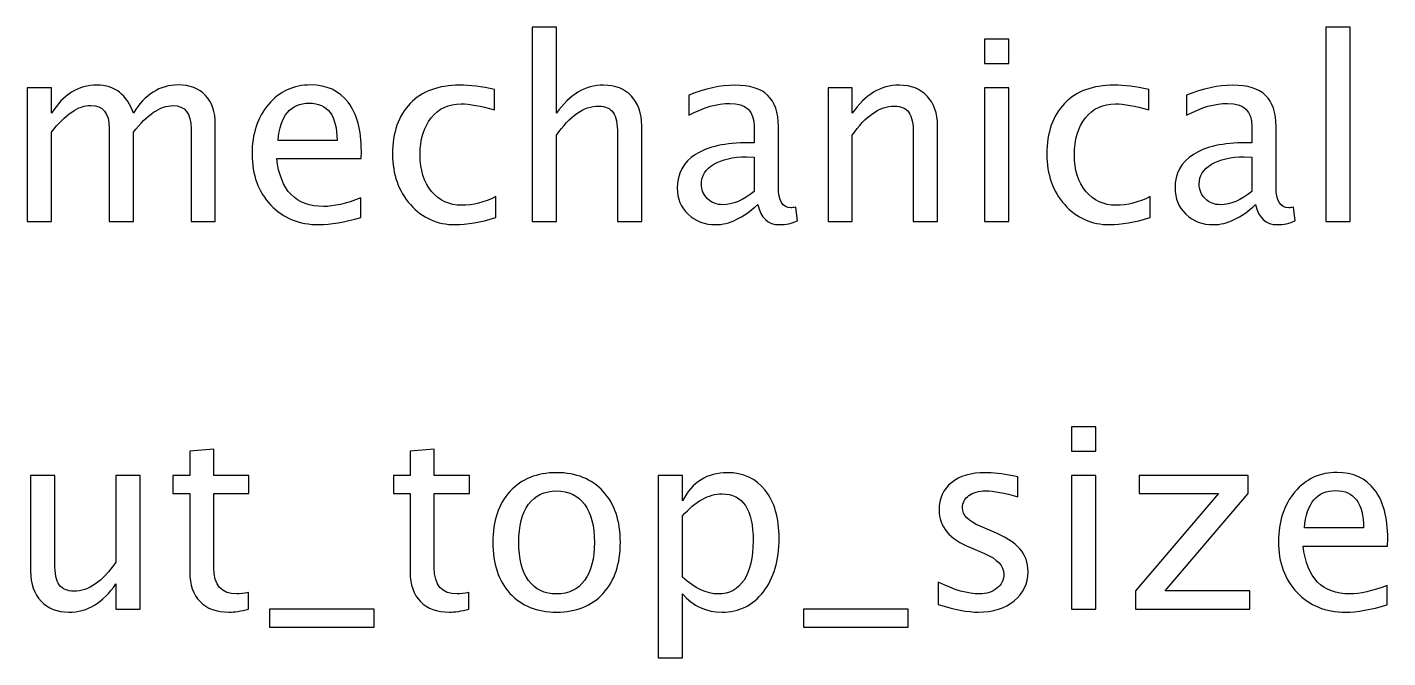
# Model space of a CAD drawing. Header units: centimetres. Extents: x -42.5 to 44.4, y -43.5 to 43.2.
# Drawn here: x 1.358 to 3.642, y 5.13 to 6.189 of the extents above; entities that cross this region are included whole.
import ezdxf

# ---------------------------------------------------------------- set-up
doc = ezdxf.new("R2010")
doc.units = ezdxf.units.CM
doc.header["$MEASUREMENT"] = 0
doc.layers.add('Layer 1', color=7, linetype='Continuous')

msp = doc.modelspace()

# ---------------------------------------------------------------- linework, layer by layer
at = {"layer": 'Layer 1'}
for points, knots in [([(2.20622, 5.86265), (2.20622, 5.86265), (2.20622, 6.18904), (2.20622, 6.18904), (2.20622, 6.18904), (2.20622, 6.18904), (2.24686, 6.18904), (2.24686, 6.18904), (2.24686, 6.18904), (2.24686, 6.18904), (2.24686, 6.04461), (2.24686, 6.04461), (2.24686, 6.04461), (2.26838, 6.07601), (2.29477, 6.09167), (2.32595, 6.09167), (2.32595, 6.09167), (2.34557, 6.09167), (2.36116, 6.08553), (2.37266, 6.07319), (2.37266, 6.07319), (2.38416, 6.06091), (2.38994, 6.04433), (2.38994, 6.02359), (2.38994, 6.02359), (2.38994, 6.02359), (2.38994, 5.86265), (2.38994, 5.86265), (2.38994, 5.86265), (2.38994, 5.86265), (2.34931, 5.86265), (2.34931, 5.86265), (2.34931, 5.86265), (2.34931, 5.86265), (2.34931, 6.01032), (2.34931, 6.01032), (2.34931, 6.01032), (2.34931, 6.02697), (2.34684, 6.03883), (2.34197, 6.04588), (2.34197, 6.04588), (2.33703, 6.05301), (2.32891, 6.05654), (2.31756, 6.05654), (2.31756, 6.05654), (2.29258, 6.05654), (2.26901, 6.04024), (2.24686, 6.00764), (2.24686, 6.00764), (2.24686, 6.00764), (2.24686, 5.86265), (2.24686, 5.86265), (2.24686, 5.86265), (2.24686, 5.86265), (2.20622, 5.86265), (2.20622, 5.86265)], [0, 0, 0, 0, 0.0666667, 0.0666667, 0.0666667, 0.0666667, 0.1333333, 0.1333333, 0.1333333, 0.1333333, 0.2, 0.2, 0.2, 0.2, 0.2666667, 0.2666667, 0.2666667, 0.2666667, 0.3333333, 0.3333333, 0.3333333, 0.3333333, 0.4, 0.4, 0.4, 0.4, 0.4666667, 0.4666667, 0.4666667, 0.4666667, 0.5333333, 0.5333333, 0.5333333, 0.5333333, 0.6, 0.6, 0.6, 0.6, 0.6666667, 0.6666667, 0.6666667, 0.6666667, 0.7333333, 0.7333333, 0.7333333, 0.7333333, 0.8, 0.8, 0.8, 0.8, 0.8666667, 0.8666667, 0.8666667, 0.8666667, 1, 1, 1, 1]), ([(2.96547, 6.12808), (2.96547, 6.12808), (2.96547, 6.16872), (2.96547, 6.16872), (2.96547, 6.16872), (2.96547, 6.16872), (3.00611, 6.16872), (3.00611, 6.16872), (3.00611, 6.16872), (3.00611, 6.16872), (3.00611, 6.12808), (3.00611, 6.12808), (3.00611, 6.12808), (3.00611, 6.12808), (2.96547, 6.12808), (2.96547, 6.12808)], [0, 0, 0, 0, 0.2, 0.2, 0.2, 0.2, 0.4, 0.4, 0.4, 0.4, 0.6, 0.6, 0.6, 0.6, 1, 1, 1, 1]), ([(3.53838, 5.86265), (3.53838, 5.86265), (3.53838, 6.18904), (3.53838, 6.18904), (3.53838, 6.18904), (3.53838, 6.18904), (3.57902, 6.18904), (3.57902, 6.18904), (3.57902, 6.18904), (3.57902, 6.18904), (3.57902, 5.86265), (3.57902, 5.86265), (3.57902, 5.86265), (3.57902, 5.86265), (3.53838, 5.86265), (3.53838, 5.86265)], [0, 0, 0, 0, 0.2, 0.2, 0.2, 0.2, 0.4, 0.4, 0.4, 0.4, 0.6, 0.6, 0.6, 0.6, 1, 1, 1, 1]), ([(1.35828, 5.86265), (1.35828, 5.86265), (1.35828, 6.08701), (1.35828, 6.08701), (1.35828, 6.08701), (1.35828, 6.08701), (1.39892, 6.08701), (1.39892, 6.08701), (1.39892, 6.08701), (1.39892, 6.08701), (1.39892, 6.04461), (1.39892, 6.04461), (1.39892, 6.04461), (1.41875, 6.07601), (1.44415, 6.09167), (1.47526, 6.09167), (1.47526, 6.09167), (1.50525, 6.09167), (1.52564, 6.07601), (1.5365, 6.04461), (1.5365, 6.04461), (1.55576, 6.07629), (1.58088, 6.09209), (1.61171, 6.09209), (1.61171, 6.09209), (1.6314, 6.09209), (1.64671, 6.08631), (1.65764, 6.07467), (1.65764, 6.07467), (1.66858, 6.06303), (1.67408, 6.04673), (1.67408, 6.02577), (1.67408, 6.02577), (1.67408, 6.02577), (1.67408, 5.86265), (1.67408, 5.86265), (1.67408, 5.86265), (1.67408, 5.86265), (1.63344, 5.86265), (1.63344, 5.86265), (1.63344, 5.86265), (1.63344, 5.86265), (1.63344, 6.01907), (1.63344, 6.01907), (1.63344, 6.01907), (1.63344, 6.04461), (1.62328, 6.05738), (1.60296, 6.05738), (1.60296, 6.05738), (1.58187, 6.05738), (1.55971, 6.04249), (1.5365, 6.01265), (1.5365, 6.01265), (1.5365, 6.01265), (1.5365, 5.86265), (1.5365, 5.86265), (1.5365, 5.86265), (1.5365, 5.86265), (1.49586, 5.86265), (1.49586, 5.86265), (1.49586, 5.86265), (1.49586, 5.86265), (1.49586, 6.01921), (1.49586, 6.01921), (1.49586, 6.01921), (1.49586, 6.04496), (1.48556, 6.05781), (1.46489, 6.05781), (1.46489, 6.05781), (1.44436, 6.05781), (1.42234, 6.04285), (1.39892, 6.01286), (1.39892, 6.01286), (1.39892, 6.01286), (1.39892, 5.86265), (1.39892, 5.86265), (1.39892, 5.86265), (1.39892, 5.86265), (1.35828, 5.86265), (1.35828, 5.86265)], [0, 0, 0, 0, 0.047619, 0.047619, 0.047619, 0.047619, 0.0952381, 0.0952381, 0.0952381, 0.0952381, 0.1428571, 0.1428571, 0.1428571, 0.1428571, 0.1904762, 0.1904762, 0.1904762, 0.1904762, 0.2380952, 0.2380952, 0.2380952, 0.2380952, 0.2857143, 0.2857143, 0.2857143, 0.2857143, 0.3333333, 0.3333333, 0.3333333, 0.3333333, 0.3809524, 0.3809524, 0.3809524, 0.3809524, 0.4285714, 0.4285714, 0.4285714, 0.4285714, 0.4761905, 0.4761905, 0.4761905, 0.4761905, 0.5238095, 0.5238095, 0.5238095, 0.5238095, 0.5714286, 0.5714286, 0.5714286, 0.5714286, 0.6190476, 0.6190476, 0.6190476, 0.6190476, 0.6666667, 0.6666667, 0.6666667, 0.6666667, 0.7142857, 0.7142857, 0.7142857, 0.7142857, 0.7619048, 0.7619048, 0.7619048, 0.7619048, 0.8095238, 0.8095238, 0.8095238, 0.8095238, 0.8571429, 0.8571429, 0.8571429, 0.8571429, 0.9047619, 0.9047619, 0.9047619, 0.9047619, 1, 1, 1, 1]), ([(1.91821, 5.86985), (1.8909, 5.86166), (1.86755, 5.85757), (1.84807, 5.85757), (1.84807, 5.85757), (1.81484, 5.85757), (1.78782, 5.86858), (1.76701, 5.89052), (1.76701, 5.89052), (1.74619, 5.91246), (1.73575, 5.9409), (1.73575, 5.97589), (1.73575, 5.97589), (1.73575, 6.00983), (1.74492, 6.0377), (1.76334, 6.0595), (1.76334, 6.0595), (1.78175, 6.08123), (1.80532, 6.09209), (1.83403, 6.09209), (1.83403, 6.09209), (1.8612, 6.09209), (1.88222, 6.08243), (1.89704, 6.0631), (1.89704, 6.0631), (1.91186, 6.04376), (1.91926, 6.01639), (1.91926, 5.9809), (1.91926, 5.9809), (1.91926, 5.9809), (1.91905, 5.96848), (1.91905, 5.96848), (1.91905, 5.96848), (1.91905, 5.96848), (1.77724, 5.96848), (1.77724, 5.96848), (1.77724, 5.96848), (1.78316, 5.91486), (1.80934, 5.88805), (1.85569, 5.88805), (1.85569, 5.88805), (1.8727, 5.88805), (1.89351, 5.89285), (1.91821, 5.90244), (1.91821, 5.90244), (1.91821, 5.90244), (1.91821, 5.86985), (1.91821, 5.86985)], [0, 0, 0, 0, 0.0769231, 0.0769231, 0.0769231, 0.0769231, 0.1538462, 0.1538462, 0.1538462, 0.1538462, 0.2307692, 0.2307692, 0.2307692, 0.2307692, 0.3076923, 0.3076923, 0.3076923, 0.3076923, 0.3846154, 0.3846154, 0.3846154, 0.3846154, 0.4615385, 0.4615385, 0.4615385, 0.4615385, 0.5384615, 0.5384615, 0.5384615, 0.5384615, 0.6153846, 0.6153846, 0.6153846, 0.6153846, 0.6923077, 0.6923077, 0.6923077, 0.6923077, 0.7692308, 0.7692308, 0.7692308, 0.7692308, 0.8461538, 0.8461538, 0.8461538, 0.8461538, 1, 1, 1, 1]), ([(2.14519, 5.86942), (2.11887, 5.86152), (2.09615, 5.85757), (2.07703, 5.85757), (2.07703, 5.85757), (2.04669, 5.85757), (2.02157, 5.86879), (2.00161, 5.89115), (2.00161, 5.89115), (1.98164, 5.91359), (1.97162, 5.94188), (1.97162, 5.97596), (1.97162, 5.97596), (1.97162, 6.01237), (1.9815, 6.0408), (2.00125, 6.06112), (2.00125, 6.06112), (2.02101, 6.08151), (2.0486, 6.09167), (2.08401, 6.09167), (2.08401, 6.09167), (2.10144, 6.09167), (2.12106, 6.08927), (2.14265, 6.08447), (2.14265, 6.08447), (2.14265, 6.08447), (2.14265, 6.05019), (2.14265, 6.05019), (2.14265, 6.05019), (2.11971, 6.05696), (2.10102, 6.06035), (2.08662, 6.06035), (2.08662, 6.06035), (2.06574, 6.06035), (2.04902, 6.05251), (2.03653, 6.03692), (2.03653, 6.03692), (2.02404, 6.02133), (2.01776, 6.00051), (2.01776, 5.97455), (2.01776, 5.97455), (2.01776, 5.94936), (2.02425, 5.92904), (2.03717, 5.91345), (2.03717, 5.91345), (2.05008, 5.89793), (2.06694, 5.89017), (2.08789, 5.89017), (2.08789, 5.89017), (2.10645, 5.89017), (2.1255, 5.89496), (2.14519, 5.90456), (2.14519, 5.90456), (2.14519, 5.90456), (2.14519, 5.86942), (2.14519, 5.86942)], [0, 0, 0, 0, 0.0666667, 0.0666667, 0.0666667, 0.0666667, 0.1333333, 0.1333333, 0.1333333, 0.1333333, 0.2, 0.2, 0.2, 0.2, 0.2666667, 0.2666667, 0.2666667, 0.2666667, 0.3333333, 0.3333333, 0.3333333, 0.3333333, 0.4, 0.4, 0.4, 0.4, 0.4666667, 0.4666667, 0.4666667, 0.4666667, 0.5333333, 0.5333333, 0.5333333, 0.5333333, 0.6, 0.6, 0.6, 0.6, 0.6666667, 0.6666667, 0.6666667, 0.6666667, 0.7333333, 0.7333333, 0.7333333, 0.7333333, 0.8, 0.8, 0.8, 0.8, 0.8666667, 0.8666667, 0.8666667, 0.8666667, 1, 1, 1, 1]), ([(2.58461, 5.89122), (2.5602, 5.86879), (2.5367, 5.85757), (2.51412, 5.85757), (2.51412, 5.85757), (2.49557, 5.85757), (2.48012, 5.86336), (2.46791, 5.875), (2.46791, 5.875), (2.45563, 5.88664), (2.4495, 5.90131), (2.4495, 5.91902), (2.4495, 5.91902), (2.4495, 5.94351), (2.4598, 5.96234), (2.4804, 5.97547), (2.4804, 5.97547), (2.501, 5.98859), (2.53056, 5.99515), (2.56909, 5.99515), (2.56909, 5.99515), (2.56909, 5.99515), (2.57861, 5.99515), (2.57861, 5.99515), (2.57861, 5.99515), (2.57861, 5.99515), (2.57861, 6.02217), (2.57861, 6.02217), (2.57861, 6.02217), (2.57861, 6.04821), (2.56507, 6.06119), (2.5379, 6.06119), (2.5379, 6.06119), (2.51688, 6.06119), (2.49388, 6.05456), (2.46897, 6.0413), (2.46897, 6.0413), (2.46897, 6.0413), (2.46897, 6.07474), (2.46897, 6.07474), (2.46897, 6.07474), (2.49635, 6.08603), (2.52217, 6.09167), (2.54637, 6.09167), (2.54637, 6.09167), (2.57127, 6.09167), (2.58969, 6.08603), (2.60147, 6.07467), (2.60147, 6.07467), (2.61333, 6.06331), (2.61925, 6.04581), (2.61925, 6.02217), (2.61925, 6.02217), (2.61925, 6.02217), (2.61925, 5.92079), (2.61925, 5.92079), (2.61925, 5.92079), (2.61925, 5.89757), (2.62638, 5.88593), (2.6407, 5.88593), (2.6407, 5.88593), (2.64246, 5.88593), (2.64507, 5.88622), (2.64853, 5.88678), (2.64853, 5.88678), (2.64853, 5.88678), (2.65142, 5.8642), (2.65142, 5.8642), (2.65142, 5.8642), (2.64218, 5.85976), (2.63202, 5.85757), (2.62087, 5.85757), (2.62087, 5.85757), (2.6019, 5.85757), (2.58983, 5.86879), (2.58461, 5.89122)], [0, 0, 0, 0, 0.05, 0.05, 0.05, 0.05, 0.1, 0.1, 0.1, 0.1, 0.15, 0.15, 0.15, 0.15, 0.2, 0.2, 0.2, 0.2, 0.25, 0.25, 0.25, 0.25, 0.3, 0.3, 0.3, 0.3, 0.35, 0.35, 0.35, 0.35, 0.4, 0.4, 0.4, 0.4, 0.45, 0.45, 0.45, 0.45, 0.5, 0.5, 0.5, 0.5, 0.55, 0.55, 0.55, 0.55, 0.6, 0.6, 0.6, 0.6, 0.65, 0.65, 0.65, 0.65, 0.7, 0.7, 0.7, 0.7, 0.75, 0.75, 0.75, 0.75, 0.8, 0.8, 0.8, 0.8, 0.85, 0.85, 0.85, 0.85, 0.9, 0.9, 0.9, 0.9, 1, 1, 1, 1]), ([(2.70272, 5.86265), (2.70272, 5.86265), (2.70272, 6.08701), (2.70272, 6.08701), (2.70272, 6.08701), (2.70272, 6.08701), (2.74336, 6.08701), (2.74336, 6.08701), (2.74336, 6.08701), (2.74336, 6.08701), (2.74336, 6.04461), (2.74336, 6.04461), (2.74336, 6.04461), (2.76488, 6.07601), (2.79127, 6.09167), (2.82245, 6.09167), (2.82245, 6.09167), (2.84207, 6.09167), (2.85766, 6.08553), (2.86916, 6.07319), (2.86916, 6.07319), (2.88066, 6.06091), (2.88644, 6.04433), (2.88644, 6.02359), (2.88644, 6.02359), (2.88644, 6.02359), (2.88644, 5.86265), (2.88644, 5.86265), (2.88644, 5.86265), (2.88644, 5.86265), (2.84581, 5.86265), (2.84581, 5.86265), (2.84581, 5.86265), (2.84581, 5.86265), (2.84581, 6.01032), (2.84581, 6.01032), (2.84581, 6.01032), (2.84581, 6.02697), (2.84334, 6.03883), (2.83847, 6.04588), (2.83847, 6.04588), (2.83353, 6.05301), (2.82541, 6.05654), (2.81406, 6.05654), (2.81406, 6.05654), (2.78908, 6.05654), (2.76551, 6.04024), (2.74336, 6.00764), (2.74336, 6.00764), (2.74336, 6.00764), (2.74336, 5.86265), (2.74336, 5.86265), (2.74336, 5.86265), (2.74336, 5.86265), (2.70272, 5.86265), (2.70272, 5.86265)], [0, 0, 0, 0, 0.0666667, 0.0666667, 0.0666667, 0.0666667, 0.1333333, 0.1333333, 0.1333333, 0.1333333, 0.2, 0.2, 0.2, 0.2, 0.2666667, 0.2666667, 0.2666667, 0.2666667, 0.3333333, 0.3333333, 0.3333333, 0.3333333, 0.4, 0.4, 0.4, 0.4, 0.4666667, 0.4666667, 0.4666667, 0.4666667, 0.5333333, 0.5333333, 0.5333333, 0.5333333, 0.6, 0.6, 0.6, 0.6, 0.6666667, 0.6666667, 0.6666667, 0.6666667, 0.7333333, 0.7333333, 0.7333333, 0.7333333, 0.8, 0.8, 0.8, 0.8, 0.8666667, 0.8666667, 0.8666667, 0.8666667, 1, 1, 1, 1]), ([(2.96547, 5.86265), (2.96547, 5.86265), (2.96547, 6.08701), (2.96547, 6.08701), (2.96547, 6.08701), (2.96547, 6.08701), (3.00611, 6.08701), (3.00611, 6.08701), (3.00611, 6.08701), (3.00611, 6.08701), (3.00611, 5.86265), (3.00611, 5.86265), (3.00611, 5.86265), (3.00611, 5.86265), (2.96547, 5.86265), (2.96547, 5.86265)], [0, 0, 0, 0, 0.2, 0.2, 0.2, 0.2, 0.4, 0.4, 0.4, 0.4, 0.6, 0.6, 0.6, 0.6, 1, 1, 1, 1]), ([(3.2436, 5.86942), (3.21728, 5.86152), (3.19456, 5.85757), (3.17544, 5.85757), (3.17544, 5.85757), (3.1451, 5.85757), (3.11998, 5.86879), (3.10002, 5.89115), (3.10002, 5.89115), (3.08005, 5.91359), (3.07003, 5.94188), (3.07003, 5.97596), (3.07003, 5.97596), (3.07003, 6.01237), (3.07991, 6.0408), (3.09966, 6.06112), (3.09966, 6.06112), (3.11942, 6.08151), (3.14701, 6.09167), (3.18242, 6.09167), (3.18242, 6.09167), (3.19985, 6.09167), (3.21947, 6.08927), (3.24106, 6.08447), (3.24106, 6.08447), (3.24106, 6.08447), (3.24106, 6.05019), (3.24106, 6.05019), (3.24106, 6.05019), (3.21812, 6.05696), (3.19943, 6.06035), (3.18503, 6.06035), (3.18503, 6.06035), (3.16415, 6.06035), (3.14743, 6.05251), (3.13494, 6.03692), (3.13494, 6.03692), (3.12245, 6.02133), (3.11617, 6.00051), (3.11617, 5.97455), (3.11617, 5.97455), (3.11617, 5.94936), (3.12266, 5.92904), (3.13558, 5.91345), (3.13558, 5.91345), (3.14849, 5.89793), (3.16535, 5.89017), (3.1863, 5.89017), (3.1863, 5.89017), (3.20486, 5.89017), (3.22391, 5.89496), (3.2436, 5.90456), (3.2436, 5.90456), (3.2436, 5.90456), (3.2436, 5.86942), (3.2436, 5.86942)], [0, 0, 0, 0, 0.0666667, 0.0666667, 0.0666667, 0.0666667, 0.1333333, 0.1333333, 0.1333333, 0.1333333, 0.2, 0.2, 0.2, 0.2, 0.2666667, 0.2666667, 0.2666667, 0.2666667, 0.3333333, 0.3333333, 0.3333333, 0.3333333, 0.4, 0.4, 0.4, 0.4, 0.4666667, 0.4666667, 0.4666667, 0.4666667, 0.5333333, 0.5333333, 0.5333333, 0.5333333, 0.6, 0.6, 0.6, 0.6, 0.6666667, 0.6666667, 0.6666667, 0.6666667, 0.7333333, 0.7333333, 0.7333333, 0.7333333, 0.8, 0.8, 0.8, 0.8, 0.8666667, 0.8666667, 0.8666667, 0.8666667, 1, 1, 1, 1]), ([(3.42027, 5.89122), (3.39586, 5.86879), (3.37236, 5.85757), (3.34978, 5.85757), (3.34978, 5.85757), (3.33123, 5.85757), (3.31578, 5.86336), (3.30357, 5.875), (3.30357, 5.875), (3.29129, 5.88664), (3.28516, 5.90131), (3.28516, 5.91902), (3.28516, 5.91902), (3.28516, 5.94351), (3.29546, 5.96234), (3.31606, 5.97547), (3.31606, 5.97547), (3.33666, 5.98859), (3.36622, 5.99515), (3.40475, 5.99515), (3.40475, 5.99515), (3.40475, 5.99515), (3.41427, 5.99515), (3.41427, 5.99515), (3.41427, 5.99515), (3.41427, 5.99515), (3.41427, 6.02217), (3.41427, 6.02217), (3.41427, 6.02217), (3.41427, 6.04821), (3.40073, 6.06119), (3.37356, 6.06119), (3.37356, 6.06119), (3.35254, 6.06119), (3.32954, 6.05456), (3.30463, 6.0413), (3.30463, 6.0413), (3.30463, 6.0413), (3.30463, 6.07474), (3.30463, 6.07474), (3.30463, 6.07474), (3.33201, 6.08603), (3.35783, 6.09167), (3.38203, 6.09167), (3.38203, 6.09167), (3.40693, 6.09167), (3.42535, 6.08603), (3.43713, 6.07467), (3.43713, 6.07467), (3.44899, 6.06331), (3.45491, 6.04581), (3.45491, 6.02217), (3.45491, 6.02217), (3.45491, 6.02217), (3.45491, 5.92079), (3.45491, 5.92079), (3.45491, 5.92079), (3.45491, 5.89757), (3.46204, 5.88593), (3.47636, 5.88593), (3.47636, 5.88593), (3.47812, 5.88593), (3.48073, 5.88622), (3.48419, 5.88678), (3.48419, 5.88678), (3.48419, 5.88678), (3.48708, 5.8642), (3.48708, 5.8642), (3.48708, 5.8642), (3.47784, 5.85976), (3.46768, 5.85757), (3.45653, 5.85757), (3.45653, 5.85757), (3.43756, 5.85757), (3.42549, 5.86879), (3.42027, 5.89122)], [0, 0, 0, 0, 0.05, 0.05, 0.05, 0.05, 0.1, 0.1, 0.1, 0.1, 0.15, 0.15, 0.15, 0.15, 0.2, 0.2, 0.2, 0.2, 0.25, 0.25, 0.25, 0.25, 0.3, 0.3, 0.3, 0.3, 0.35, 0.35, 0.35, 0.35, 0.4, 0.4, 0.4, 0.4, 0.45, 0.45, 0.45, 0.45, 0.5, 0.5, 0.5, 0.5, 0.55, 0.55, 0.55, 0.55, 0.6, 0.6, 0.6, 0.6, 0.65, 0.65, 0.65, 0.65, 0.7, 0.7, 0.7, 0.7, 0.75, 0.75, 0.75, 0.75, 0.8, 0.8, 0.8, 0.8, 0.85, 0.85, 0.85, 0.85, 0.9, 0.9, 0.9, 0.9, 1, 1, 1, 1]), ([(1.77935, 5.99896), (1.77935, 5.99896), (1.87841, 5.99896), (1.87841, 5.99896), (1.87841, 5.99896), (1.87841, 6.04073), (1.86282, 6.06162), (1.8317, 6.06162), (1.8317, 6.06162), (1.80038, 6.06162), (1.78295, 6.04073), (1.77935, 5.99896)], [0, 0, 0, 0, 0.25, 0.25, 0.25, 0.25, 0.5, 0.5, 0.5, 0.5, 1, 1, 1, 1]), ([(2.57861, 5.91338), (2.57861, 5.91338), (2.57861, 5.97102), (2.57861, 5.97102), (2.57861, 5.97102), (2.57861, 5.97102), (2.56556, 5.97145), (2.56556, 5.97145), (2.56556, 5.97145), (2.54298, 5.97145), (2.52478, 5.96728), (2.51088, 5.95896), (2.51088, 5.95896), (2.49705, 5.95056), (2.49014, 5.93948), (2.49014, 5.92566), (2.49014, 5.92566), (2.49014, 5.91599), (2.49359, 5.90781), (2.50044, 5.9011), (2.50044, 5.9011), (2.50735, 5.8944), (2.51575, 5.89101), (2.5257, 5.89101), (2.5257, 5.89101), (2.54263, 5.89101), (2.56027, 5.89849), (2.57861, 5.91338)], [0, 0, 0, 0, 0.125, 0.125, 0.125, 0.125, 0.25, 0.25, 0.25, 0.25, 0.375, 0.375, 0.375, 0.375, 0.5, 0.5, 0.5, 0.5, 0.625, 0.625, 0.625, 0.625, 0.75, 0.75, 0.75, 0.75, 1, 1, 1, 1]), ([(3.41427, 5.91338), (3.41427, 5.91338), (3.41427, 5.97102), (3.41427, 5.97102), (3.41427, 5.97102), (3.41427, 5.97102), (3.40122, 5.97145), (3.40122, 5.97145), (3.40122, 5.97145), (3.37864, 5.97145), (3.36044, 5.96728), (3.34654, 5.95896), (3.34654, 5.95896), (3.33271, 5.95056), (3.3258, 5.93948), (3.3258, 5.92566), (3.3258, 5.92566), (3.3258, 5.91599), (3.32925, 5.90781), (3.3361, 5.9011), (3.3361, 5.9011), (3.34301, 5.8944), (3.35141, 5.89101), (3.36136, 5.89101), (3.36136, 5.89101), (3.37829, 5.89101), (3.39593, 5.89849), (3.41427, 5.91338)], [0, 0, 0, 0, 0.125, 0.125, 0.125, 0.125, 0.25, 0.25, 0.25, 0.25, 0.375, 0.375, 0.375, 0.375, 0.5, 0.5, 0.5, 0.5, 0.625, 0.625, 0.625, 0.625, 0.75, 0.75, 0.75, 0.75, 1, 1, 1, 1]), ([(3.11167, 5.47756), (3.11167, 5.47756), (3.11167, 5.5182), (3.11167, 5.5182), (3.11167, 5.5182), (3.11167, 5.5182), (3.15231, 5.5182), (3.15231, 5.5182), (3.15231, 5.5182), (3.15231, 5.5182), (3.15231, 5.47756), (3.15231, 5.47756), (3.15231, 5.47756), (3.15231, 5.47756), (3.11167, 5.47756), (3.11167, 5.47756)], [0, 0, 0, 0, 0.2, 0.2, 0.2, 0.2, 0.4, 0.4, 0.4, 0.4, 0.6, 0.6, 0.6, 0.6, 1, 1, 1, 1]), ([(1.72968, 5.2122), (1.71712, 5.20874), (1.70618, 5.20705), (1.69694, 5.20705), (1.69694, 5.20705), (1.6762, 5.20705), (1.66004, 5.21298), (1.64847, 5.22483), (1.64847, 5.22483), (1.63683, 5.23668), (1.63104, 5.25312), (1.63104, 5.27422), (1.63104, 5.27422), (1.63104, 5.27422), (1.63104, 5.40602), (1.63104, 5.40602), (1.63104, 5.40602), (1.63104, 5.40602), (1.60296, 5.40602), (1.60296, 5.40602), (1.60296, 5.40602), (1.60296, 5.40602), (1.60296, 5.43649), (1.60296, 5.43649), (1.60296, 5.43649), (1.60296, 5.43649), (1.63104, 5.43649), (1.63104, 5.43649), (1.63104, 5.43649), (1.63104, 5.43649), (1.63104, 5.47706), (1.63104, 5.47706), (1.63104, 5.47706), (1.63104, 5.47706), (1.67168, 5.48094), (1.67168, 5.48094), (1.67168, 5.48094), (1.67168, 5.48094), (1.67168, 5.43649), (1.67168, 5.43649), (1.67168, 5.43649), (1.67168, 5.43649), (1.73053, 5.43649), (1.73053, 5.43649), (1.73053, 5.43649), (1.73053, 5.43649), (1.73053, 5.40602), (1.73053, 5.40602), (1.73053, 5.40602), (1.73053, 5.40602), (1.67168, 5.40602), (1.67168, 5.40602), (1.67168, 5.40602), (1.67168, 5.40602), (1.67168, 5.28156), (1.67168, 5.28156), (1.67168, 5.28156), (1.67168, 5.25221), (1.68445, 5.23753), (1.70992, 5.23753), (1.70992, 5.23753), (1.71536, 5.23753), (1.72192, 5.23845), (1.72968, 5.24021), (1.72968, 5.24021), (1.72968, 5.24021), (1.72968, 5.2122), (1.72968, 5.2122)], [0, 0, 0, 0, 0.0555556, 0.0555556, 0.0555556, 0.0555556, 0.1111111, 0.1111111, 0.1111111, 0.1111111, 0.1666667, 0.1666667, 0.1666667, 0.1666667, 0.2222222, 0.2222222, 0.2222222, 0.2222222, 0.2777778, 0.2777778, 0.2777778, 0.2777778, 0.3333333, 0.3333333, 0.3333333, 0.3333333, 0.3888889, 0.3888889, 0.3888889, 0.3888889, 0.4444444, 0.4444444, 0.4444444, 0.4444444, 0.5, 0.5, 0.5, 0.5, 0.5555556, 0.5555556, 0.5555556, 0.5555556, 0.6111111, 0.6111111, 0.6111111, 0.6111111, 0.6666667, 0.6666667, 0.6666667, 0.6666667, 0.7222222, 0.7222222, 0.7222222, 0.7222222, 0.7777778, 0.7777778, 0.7777778, 0.7777778, 0.8333333, 0.8333333, 0.8333333, 0.8333333, 0.8888889, 0.8888889, 0.8888889, 0.8888889, 1, 1, 1, 1]), ([(2.09968, 5.2122), (2.08712, 5.20874), (2.07618, 5.20705), (2.06694, 5.20705), (2.06694, 5.20705), (2.0462, 5.20705), (2.03004, 5.21298), (2.01847, 5.22483), (2.01847, 5.22483), (2.00683, 5.23668), (2.00104, 5.25312), (2.00104, 5.27422), (2.00104, 5.27422), (2.00104, 5.27422), (2.00104, 5.40602), (2.00104, 5.40602), (2.00104, 5.40602), (2.00104, 5.40602), (1.97296, 5.40602), (1.97296, 5.40602), (1.97296, 5.40602), (1.97296, 5.40602), (1.97296, 5.43649), (1.97296, 5.43649), (1.97296, 5.43649), (1.97296, 5.43649), (2.00104, 5.43649), (2.00104, 5.43649), (2.00104, 5.43649), (2.00104, 5.43649), (2.00104, 5.47706), (2.00104, 5.47706), (2.00104, 5.47706), (2.00104, 5.47706), (2.04168, 5.48094), (2.04168, 5.48094), (2.04168, 5.48094), (2.04168, 5.48094), (2.04168, 5.43649), (2.04168, 5.43649), (2.04168, 5.43649), (2.04168, 5.43649), (2.10053, 5.43649), (2.10053, 5.43649), (2.10053, 5.43649), (2.10053, 5.43649), (2.10053, 5.40602), (2.10053, 5.40602), (2.10053, 5.40602), (2.10053, 5.40602), (2.04168, 5.40602), (2.04168, 5.40602), (2.04168, 5.40602), (2.04168, 5.40602), (2.04168, 5.28156), (2.04168, 5.28156), (2.04168, 5.28156), (2.04168, 5.25221), (2.05445, 5.23753), (2.07992, 5.23753), (2.07992, 5.23753), (2.08536, 5.23753), (2.09192, 5.23845), (2.09968, 5.24021), (2.09968, 5.24021), (2.09968, 5.24021), (2.09968, 5.2122), (2.09968, 5.2122)], [0, 0, 0, 0, 0.0555556, 0.0555556, 0.0555556, 0.0555556, 0.1111111, 0.1111111, 0.1111111, 0.1111111, 0.1666667, 0.1666667, 0.1666667, 0.1666667, 0.2222222, 0.2222222, 0.2222222, 0.2222222, 0.2777778, 0.2777778, 0.2777778, 0.2777778, 0.3333333, 0.3333333, 0.3333333, 0.3333333, 0.3888889, 0.3888889, 0.3888889, 0.3888889, 0.4444444, 0.4444444, 0.4444444, 0.4444444, 0.5, 0.5, 0.5, 0.5, 0.5555556, 0.5555556, 0.5555556, 0.5555556, 0.6111111, 0.6111111, 0.6111111, 0.6111111, 0.6666667, 0.6666667, 0.6666667, 0.6666667, 0.7222222, 0.7222222, 0.7222222, 0.7222222, 0.7777778, 0.7777778, 0.7777778, 0.7777778, 0.8333333, 0.8333333, 0.8333333, 0.8333333, 0.8888889, 0.8888889, 0.8888889, 0.8888889, 1, 1, 1, 1]), ([(1.50715, 5.21213), (1.50715, 5.21213), (1.50715, 5.25432), (1.50715, 5.25432), (1.50715, 5.25432), (1.48548, 5.22278), (1.45917, 5.20705), (1.42826, 5.20705), (1.42826, 5.20705), (1.40865, 5.20705), (1.39306, 5.21319), (1.38149, 5.22554), (1.38149, 5.22554), (1.36985, 5.23788), (1.36406, 5.25446), (1.36406, 5.27542), (1.36406, 5.27542), (1.36406, 5.27542), (1.36406, 5.43649), (1.36406, 5.43649), (1.36406, 5.43649), (1.36406, 5.43649), (1.4047, 5.43649), (1.4047, 5.43649), (1.4047, 5.43649), (1.4047, 5.43649), (1.4047, 5.28868), (1.4047, 5.28868), (1.4047, 5.28868), (1.4047, 5.27182), (1.40717, 5.2599), (1.41204, 5.25284), (1.41204, 5.25284), (1.41698, 5.24571), (1.42516, 5.24219), (1.43666, 5.24219), (1.43666, 5.24219), (1.4615, 5.24219), (1.48506, 5.25848), (1.50715, 5.29115), (1.50715, 5.29115), (1.50715, 5.29115), (1.50715, 5.43649), (1.50715, 5.43649), (1.50715, 5.43649), (1.50715, 5.43649), (1.54778, 5.43649), (1.54778, 5.43649), (1.54778, 5.43649), (1.54778, 5.43649), (1.54778, 5.21213), (1.54778, 5.21213), (1.54778, 5.21213), (1.54778, 5.21213), (1.50715, 5.21213), (1.50715, 5.21213)], [0, 0, 0, 0, 0.0666667, 0.0666667, 0.0666667, 0.0666667, 0.1333333, 0.1333333, 0.1333333, 0.1333333, 0.2, 0.2, 0.2, 0.2, 0.2666667, 0.2666667, 0.2666667, 0.2666667, 0.3333333, 0.3333333, 0.3333333, 0.3333333, 0.4, 0.4, 0.4, 0.4, 0.4666667, 0.4666667, 0.4666667, 0.4666667, 0.5333333, 0.5333333, 0.5333333, 0.5333333, 0.6, 0.6, 0.6, 0.6, 0.6666667, 0.6666667, 0.6666667, 0.6666667, 0.7333333, 0.7333333, 0.7333333, 0.7333333, 0.8, 0.8, 0.8, 0.8, 0.8666667, 0.8666667, 0.8666667, 0.8666667, 1, 1, 1, 1]), ([(2.247, 5.20705), (2.21405, 5.20705), (2.18795, 5.21756), (2.16876, 5.23859), (2.16876, 5.23859), (2.1495, 5.25961), (2.1399, 5.28819), (2.1399, 5.32424), (2.1399, 5.32424), (2.1399, 5.36022), (2.1495, 5.38873), (2.16876, 5.40968), (2.16876, 5.40968), (2.18795, 5.43064), (2.21405, 5.44115), (2.247, 5.44115), (2.247, 5.44115), (2.27995, 5.44115), (2.30606, 5.43064), (2.32525, 5.40968), (2.32525, 5.40968), (2.34451, 5.38873), (2.3541, 5.36022), (2.3541, 5.32424), (2.3541, 5.32424), (2.3541, 5.28819), (2.34451, 5.25961), (2.32525, 5.23859), (2.32525, 5.23859), (2.30606, 5.21756), (2.27995, 5.20705), (2.247, 5.20705)], [0, 0, 0, 0, 0.1111111, 0.1111111, 0.1111111, 0.1111111, 0.2222222, 0.2222222, 0.2222222, 0.2222222, 0.3333333, 0.3333333, 0.3333333, 0.3333333, 0.4444444, 0.4444444, 0.4444444, 0.4444444, 0.5555556, 0.5555556, 0.5555556, 0.5555556, 0.6666667, 0.6666667, 0.6666667, 0.6666667, 0.7777778, 0.7777778, 0.7777778, 0.7777778, 1, 1, 1, 1]), ([(2.41775, 5.13043), (2.41775, 5.13043), (2.41775, 5.43649), (2.41775, 5.43649), (2.41775, 5.43649), (2.41775, 5.43649), (2.45839, 5.43649), (2.45839, 5.43649), (2.45839, 5.43649), (2.45839, 5.43649), (2.45839, 5.39409), (2.45839, 5.39409), (2.45839, 5.39409), (2.47504, 5.42549), (2.50009, 5.44115), (2.53346, 5.44115), (2.53346, 5.44115), (2.56048, 5.44115), (2.58172, 5.43134), (2.59724, 5.41166), (2.59724, 5.41166), (2.61276, 5.39197), (2.62052, 5.36509), (2.62052, 5.33102), (2.62052, 5.33102), (2.62052, 5.2939), (2.61171, 5.26392), (2.59414, 5.2412), (2.59414, 5.2412), (2.57657, 5.21841), (2.55343, 5.20705), (2.52478, 5.20705), (2.52478, 5.20705), (2.49818, 5.20705), (2.47603, 5.21721), (2.45839, 5.2376), (2.45839, 5.2376), (2.45839, 5.2376), (2.45839, 5.13043), (2.45839, 5.13043), (2.45839, 5.13043), (2.45839, 5.13043), (2.41775, 5.13043), (2.41775, 5.13043)], [0, 0, 0, 0, 0.0833333, 0.0833333, 0.0833333, 0.0833333, 0.1666667, 0.1666667, 0.1666667, 0.1666667, 0.25, 0.25, 0.25, 0.25, 0.3333333, 0.3333333, 0.3333333, 0.3333333, 0.4166667, 0.4166667, 0.4166667, 0.4166667, 0.5, 0.5, 0.5, 0.5, 0.5833333, 0.5833333, 0.5833333, 0.5833333, 0.6666667, 0.6666667, 0.6666667, 0.6666667, 0.75, 0.75, 0.75, 0.75, 0.8333333, 0.8333333, 0.8333333, 0.8333333, 1, 1, 1, 1]), ([(2.8878, 5.22017), (2.8878, 5.22017), (2.8878, 5.25743), (2.8878, 5.25743), (2.8878, 5.25743), (2.9144, 5.24416), (2.93747, 5.23753), (2.95715, 5.23753), (2.95715, 5.23753), (2.96886, 5.23753), (2.9786, 5.2407), (2.98629, 5.24705), (2.98629, 5.24705), (2.99398, 5.25333), (2.99786, 5.26124), (2.99786, 5.27076), (2.99786, 5.27076), (2.99786, 5.28466), (2.98707, 5.29616), (2.96548, 5.30526), (2.96548, 5.30526), (2.96548, 5.30526), (2.9417, 5.31535), (2.9417, 5.31535), (2.9417, 5.31535), (2.90663, 5.32989), (2.88907, 5.35091), (2.88907, 5.37822), (2.88907, 5.37822), (2.88907, 5.39776), (2.89598, 5.41314), (2.90981, 5.42436), (2.90981, 5.42436), (2.92364, 5.43558), (2.94262, 5.44115), (2.96668, 5.44115), (2.96668, 5.44115), (2.97917, 5.44115), (2.99469, 5.43946), (3.0131, 5.436), (3.0131, 5.436), (3.0131, 5.436), (3.02157, 5.43438), (3.02157, 5.43438), (3.02157, 5.43438), (3.02157, 5.43438), (3.02157, 5.40051), (3.02157, 5.40051), (3.02157, 5.40051), (2.99892, 5.40729), (2.98086, 5.41067), (2.96738, 5.41067), (2.96738, 5.41067), (2.95553, 5.41067), (2.94615, 5.40806), (2.93902, 5.40291), (2.93902, 5.40291), (2.93196, 5.39776), (2.92844, 5.39085), (2.92844, 5.38217), (2.92844, 5.38217), (2.92844, 5.36996), (2.93831, 5.35959), (2.95814, 5.35119), (2.95814, 5.35119), (2.95814, 5.35119), (2.97768, 5.34294), (2.97768, 5.34294), (2.97768, 5.34294), (2.99984, 5.33363), (3.0155, 5.32375), (3.02467, 5.31338), (3.02467, 5.31338), (3.03392, 5.303), (3.0385, 5.29002), (3.0385, 5.2745), (3.0385, 5.2745), (3.0385, 5.25482), (3.03074, 5.23866), (3.01515, 5.22603), (3.01515, 5.22603), (2.99963, 5.2134), (2.97973, 5.20705), (2.95553, 5.20705), (2.95553, 5.20705), (2.9369, 5.20705), (2.9144, 5.21142), (2.8878, 5.22017)], [0, 0, 0, 0, 0.0434783, 0.0434783, 0.0434783, 0.0434783, 0.0869565, 0.0869565, 0.0869565, 0.0869565, 0.1304348, 0.1304348, 0.1304348, 0.1304348, 0.173913, 0.173913, 0.173913, 0.173913, 0.2173913, 0.2173913, 0.2173913, 0.2173913, 0.2608696, 0.2608696, 0.2608696, 0.2608696, 0.3043478, 0.3043478, 0.3043478, 0.3043478, 0.3478261, 0.3478261, 0.3478261, 0.3478261, 0.3913043, 0.3913043, 0.3913043, 0.3913043, 0.4347826, 0.4347826, 0.4347826, 0.4347826, 0.4782609, 0.4782609, 0.4782609, 0.4782609, 0.5217391, 0.5217391, 0.5217391, 0.5217391, 0.5652174, 0.5652174, 0.5652174, 0.5652174, 0.6086957, 0.6086957, 0.6086957, 0.6086957, 0.6521739, 0.6521739, 0.6521739, 0.6521739, 0.6956522, 0.6956522, 0.6956522, 0.6956522, 0.7391304, 0.7391304, 0.7391304, 0.7391304, 0.7826087, 0.7826087, 0.7826087, 0.7826087, 0.826087, 0.826087, 0.826087, 0.826087, 0.8695652, 0.8695652, 0.8695652, 0.8695652, 0.9130435, 0.9130435, 0.9130435, 0.9130435, 1, 1, 1, 1]), ([(3.11167, 5.21213), (3.11167, 5.21213), (3.11167, 5.43649), (3.11167, 5.43649), (3.11167, 5.43649), (3.11167, 5.43649), (3.15231, 5.43649), (3.15231, 5.43649), (3.15231, 5.43649), (3.15231, 5.43649), (3.15231, 5.21213), (3.15231, 5.21213), (3.15231, 5.21213), (3.15231, 5.21213), (3.11167, 5.21213), (3.11167, 5.21213)], [0, 0, 0, 0, 0.2, 0.2, 0.2, 0.2, 0.4, 0.4, 0.4, 0.4, 0.6, 0.6, 0.6, 0.6, 1, 1, 1, 1]), ([(3.21877, 5.21213), (3.21877, 5.21213), (3.21877, 5.24261), (3.21877, 5.24261), (3.21877, 5.24261), (3.21877, 5.24261), (3.35797, 5.40602), (3.35797, 5.40602), (3.35797, 5.40602), (3.35797, 5.40602), (3.22519, 5.40602), (3.22519, 5.40602), (3.22519, 5.40602), (3.22519, 5.40602), (3.22519, 5.43649), (3.22519, 5.43649), (3.22519, 5.43649), (3.22519, 5.43649), (3.408, 5.43649), (3.408, 5.43649), (3.408, 5.43649), (3.408, 5.43649), (3.408, 5.40602), (3.408, 5.40602), (3.408, 5.40602), (3.408, 5.40602), (3.26879, 5.24261), (3.26879, 5.24261), (3.26879, 5.24261), (3.26879, 5.24261), (3.41054, 5.24261), (3.41054, 5.24261), (3.41054, 5.24261), (3.41054, 5.24261), (3.41054, 5.21213), (3.41054, 5.21213), (3.41054, 5.21213), (3.41054, 5.21213), (3.21877, 5.21213), (3.21877, 5.21213)], [0, 0, 0, 0, 0.0909091, 0.0909091, 0.0909091, 0.0909091, 0.1818182, 0.1818182, 0.1818182, 0.1818182, 0.2727273, 0.2727273, 0.2727273, 0.2727273, 0.3636364, 0.3636364, 0.3636364, 0.3636364, 0.4545455, 0.4545455, 0.4545455, 0.4545455, 0.5454545, 0.5454545, 0.5454545, 0.5454545, 0.6363636, 0.6363636, 0.6363636, 0.6363636, 0.7272727, 0.7272727, 0.7272727, 0.7272727, 0.8181818, 0.8181818, 0.8181818, 0.8181818, 1, 1, 1, 1]), ([(3.64133, 5.21933), (3.61402, 5.21114), (3.59067, 5.20705), (3.57119, 5.20705), (3.57119, 5.20705), (3.53796, 5.20705), (3.51094, 5.21806), (3.49013, 5.24), (3.49013, 5.24), (3.46931, 5.26194), (3.45887, 5.29038), (3.45887, 5.32537), (3.45887, 5.32537), (3.45887, 5.35931), (3.46804, 5.38718), (3.48646, 5.40898), (3.48646, 5.40898), (3.50487, 5.43071), (3.52844, 5.44157), (3.55715, 5.44157), (3.55715, 5.44157), (3.58432, 5.44157), (3.60534, 5.43191), (3.62016, 5.41258), (3.62016, 5.41258), (3.63498, 5.39324), (3.64238, 5.36587), (3.64238, 5.33038), (3.64238, 5.33038), (3.64238, 5.33038), (3.64217, 5.31796), (3.64217, 5.31796), (3.64217, 5.31796), (3.64217, 5.31796), (3.50036, 5.31796), (3.50036, 5.31796), (3.50036, 5.31796), (3.50628, 5.26434), (3.53246, 5.23753), (3.57881, 5.23753), (3.57881, 5.23753), (3.59582, 5.23753), (3.61663, 5.24233), (3.64133, 5.25192), (3.64133, 5.25192), (3.64133, 5.25192), (3.64133, 5.21933), (3.64133, 5.21933)], [0, 0, 0, 0, 0.0769231, 0.0769231, 0.0769231, 0.0769231, 0.1538462, 0.1538462, 0.1538462, 0.1538462, 0.2307692, 0.2307692, 0.2307692, 0.2307692, 0.3076923, 0.3076923, 0.3076923, 0.3076923, 0.3846154, 0.3846154, 0.3846154, 0.3846154, 0.4615385, 0.4615385, 0.4615385, 0.4615385, 0.5384615, 0.5384615, 0.5384615, 0.5384615, 0.6153846, 0.6153846, 0.6153846, 0.6153846, 0.6923077, 0.6923077, 0.6923077, 0.6923077, 0.7692308, 0.7692308, 0.7692308, 0.7692308, 0.8461538, 0.8461538, 0.8461538, 0.8461538, 1, 1, 1, 1]), ([(2.24693, 5.23753), (2.26704, 5.23753), (2.2827, 5.24508), (2.29385, 5.26025), (2.29385, 5.26025), (2.30493, 5.27535), (2.3105, 5.29673), (2.3105, 5.32424), (2.3105, 5.32424), (2.3105, 5.35169), (2.30493, 5.373), (2.29385, 5.38809), (2.29385, 5.38809), (2.2827, 5.40312), (2.26704, 5.41067), (2.24693, 5.41067), (2.24693, 5.41067), (2.22675, 5.41067), (2.21109, 5.40312), (2.20008, 5.38809), (2.20008, 5.38809), (2.18901, 5.373), (2.1835, 5.35169), (2.1835, 5.32424), (2.1835, 5.32424), (2.1835, 5.29673), (2.18901, 5.27535), (2.20008, 5.26025), (2.20008, 5.26025), (2.21109, 5.24508), (2.22675, 5.23753), (2.24693, 5.23753)], [0, 0, 0, 0, 0.1111111, 0.1111111, 0.1111111, 0.1111111, 0.2222222, 0.2222222, 0.2222222, 0.2222222, 0.3333333, 0.3333333, 0.3333333, 0.3333333, 0.4444444, 0.4444444, 0.4444444, 0.4444444, 0.5555556, 0.5555556, 0.5555556, 0.5555556, 0.6666667, 0.6666667, 0.6666667, 0.6666667, 0.7777778, 0.7777778, 0.7777778, 0.7777778, 1, 1, 1, 1]), ([(2.45839, 5.26561), (2.47934, 5.24691), (2.49931, 5.23753), (2.51829, 5.23753), (2.51829, 5.23753), (2.53699, 5.23753), (2.55145, 5.24536), (2.56161, 5.26095), (2.56161, 5.26095), (2.57184, 5.27655), (2.57692, 5.29849), (2.57692, 5.32685), (2.57692, 5.32685), (2.57692, 5.37935), (2.55957, 5.40559), (2.52485, 5.40559), (2.52485, 5.40559), (2.50213, 5.40559), (2.47998, 5.39332), (2.45839, 5.36869), (2.45839, 5.36869), (2.45839, 5.36869), (2.45839, 5.26561), (2.45839, 5.26561)], [0, 0, 0, 0, 0.1428571, 0.1428571, 0.1428571, 0.1428571, 0.2857143, 0.2857143, 0.2857143, 0.2857143, 0.4285714, 0.4285714, 0.4285714, 0.4285714, 0.5714286, 0.5714286, 0.5714286, 0.5714286, 0.7142857, 0.7142857, 0.7142857, 0.7142857, 1, 1, 1, 1]), ([(3.50247, 5.34844), (3.50247, 5.34844), (3.60153, 5.34844), (3.60153, 5.34844), (3.60153, 5.34844), (3.60153, 5.39021), (3.58594, 5.4111), (3.55482, 5.4111), (3.55482, 5.4111), (3.5235, 5.4111), (3.50607, 5.39021), (3.50247, 5.34844)], [0, 0, 0, 0, 0.25, 0.25, 0.25, 0.25, 0.5, 0.5, 0.5, 0.5, 1, 1, 1, 1]), ([(1.76482, 5.18165), (1.76482, 5.18165), (1.76482, 5.21213), (1.76482, 5.21213), (1.76482, 5.21213), (1.76482, 5.21213), (1.94093, 5.21213), (1.94093, 5.21213), (1.94093, 5.21213), (1.94093, 5.21213), (1.94093, 5.18165), (1.94093, 5.18165), (1.94093, 5.18165), (1.94093, 5.18165), (1.76482, 5.18165), (1.76482, 5.18165)], [0, 0, 0, 0, 0.2, 0.2, 0.2, 0.2, 0.4, 0.4, 0.4, 0.4, 0.6, 0.6, 0.6, 0.6, 1, 1, 1, 1]), ([(2.66131, 5.18165), (2.66131, 5.18165), (2.66131, 5.21213), (2.66131, 5.21213), (2.66131, 5.21213), (2.66131, 5.21213), (2.83742, 5.21213), (2.83742, 5.21213), (2.83742, 5.21213), (2.83742, 5.21213), (2.83742, 5.18165), (2.83742, 5.18165), (2.83742, 5.18165), (2.83742, 5.18165), (2.66131, 5.18165), (2.66131, 5.18165)], [0, 0, 0, 0, 0.2, 0.2, 0.2, 0.2, 0.4, 0.4, 0.4, 0.4, 0.6, 0.6, 0.6, 0.6, 1, 1, 1, 1])]:
    msp.add_open_spline(points, degree=3, knots=knots, dxfattribs=at)

doc.saveas('drawing.dxf')
